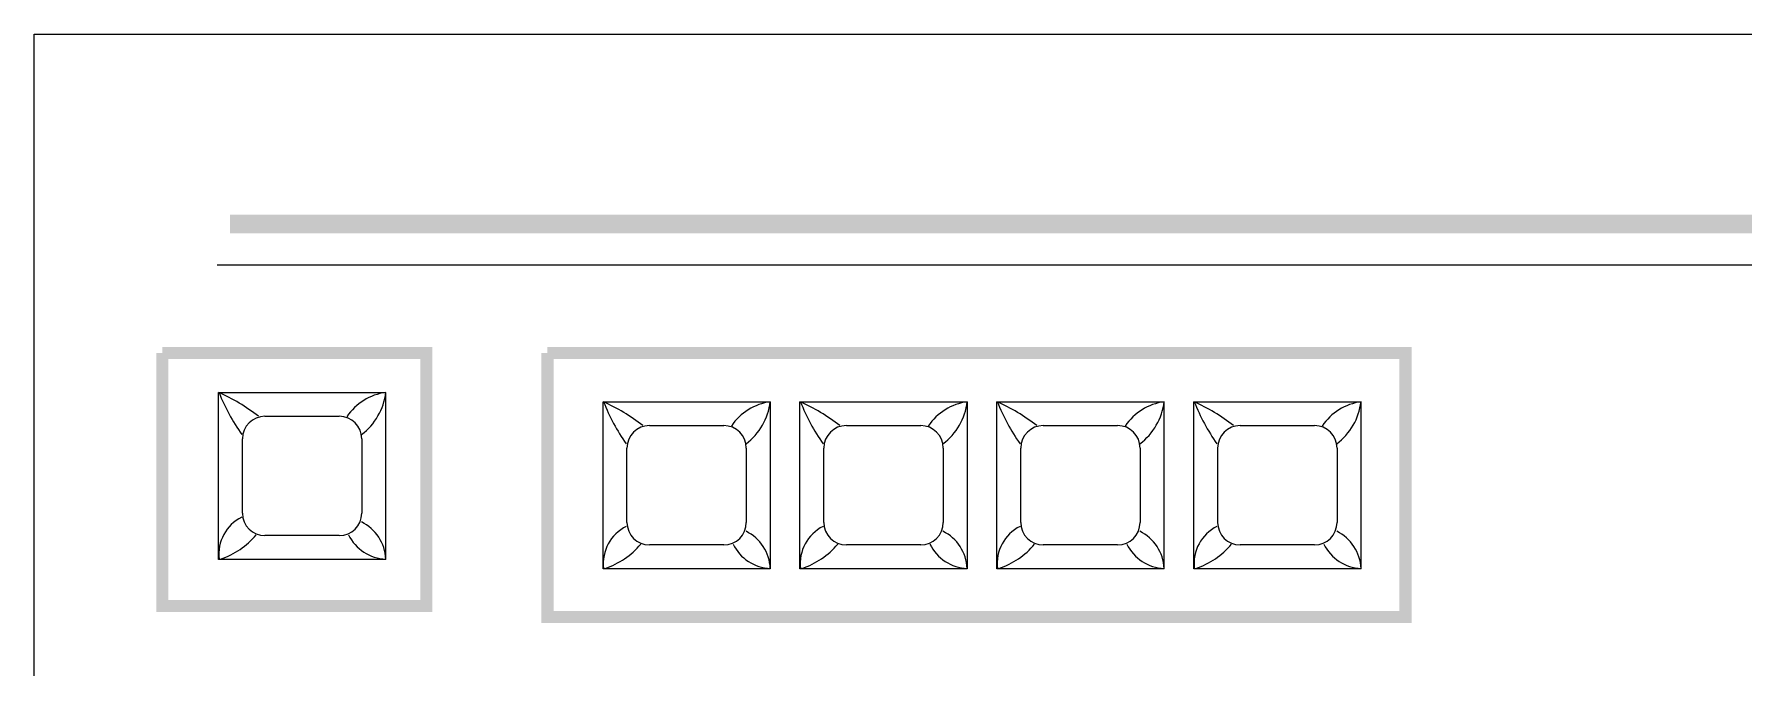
# Model space of a CAD drawing. Header units: millimetres. Extents: x 75184266 to 76346726, y -35850126 to -33679385.
# Drawn here: x 75300872 to 75311286, y -35728591 to -35724733 of the extents above; entities that cross this region are included whole.
import ezdxf

# ---------------------------------------------------------------- set-up
doc = ezdxf.new("R2010")
doc.units = ezdxf.units.MM
doc.header["$LTSCALE"] = 50
doc.header["$MEASUREMENT"] = 0
doc.layers.add('PARKING', color=7, linetype='CONTINUOUS')

msp = doc.modelspace()

# ---------------------------------------------------------------- linework, layer by layer
at = {"layer": 'PARKING', "linetype": 'Continuous'}
for p, q in [((75300872, -35736140.9, 71531.1), (75300872, -35724733.2, 71531.1)), ((75300872, -35724733.2, 71531.1), (75335803.4, -35724733.2, 71531.1)), ((75301987.4, -35726138.3, 71531.1), (75335229.6, -35726138.3, 71531.1)), ((75301995, -35726914, 71531.1), (75303012.8, -35726914, 71531.1)), ((75301995, -35727931.8, 71531.1), (75301995, -35726914, 71531.1)), ((75303012.8, -35726914, 71531.1), (75303012.8, -35727931.8, 71531.1)), ((75304337.3, -35726970.7, 71531.1), (75305355.1, -35726970.7, 71531.1)), ((75304337.3, -35727988.5, 71531.1), (75304337.3, -35726970.7, 71531.1)), ((75305355.1, -35726970.7, 71531.1), (75305355.1, -35727988.5, 71531.1)), ((75305536.8, -35727988.5, 71531.1), (75305536.8, -35726970.7, 71531.1)), ((75305536.8, -35726970.7, 71531.1), (75306554.5, -35726970.7, 71531.1)), ((75306554.5, -35726970.7, 71531.1), (75306554.5, -35727988.5, 71531.1)), ((75306736.3, -35727988.5, 71531.1), (75306736.3, -35726970.7, 71531.1)), ((75306736.3, -35726970.7, 71531.1), (75307754, -35726970.7, 71531.1)), ((75307754, -35726970.7, 71531.1), (75307754, -35727988.5, 71531.1)), ((75307935.8, -35726970.7, 71531.1), (75308953.5, -35726970.7, 71531.1)), ((75307935.8, -35727988.5, 71531.1), (75307935.8, -35726970.7, 71531.1)), ((75308953.5, -35726970.7, 71531.1), (75308953.5, -35727988.5, 71531.1)), ((75302277.5, -35727059.4, 71531.1), (75302730.3, -35727059.4, 71531.1)), ((75304619.8, -35727116.1, 71531.1), (75305072.6, -35727116.1, 71531.1)), ((75305819.3, -35727116.1, 71531.1), (75306272.1, -35727116.1, 71531.1)), ((75307018.8, -35727116.1, 71531.1), (75307471.6, -35727116.1, 71531.1)), ((75308218.2, -35727116.1, 71531.1), (75308671.1, -35727116.1, 71531.1)), ((75302140.4, -35727649.3, 71531.1), (75302140.4, -35727196.5, 71531.1)), ((75302867.4, -35727196.5, 71531.1), (75302867.4, -35727649.3, 71531.1)), ((75304482.7, -35727706, 71531.1), (75304482.7, -35727253.2, 71531.1)), ((75305209.7, -35727253.2, 71531.1), (75305209.7, -35727706, 71531.1)), ((75305682.2, -35727706, 71531.1), (75305682.2, -35727253.2, 71531.1)), ((75306409.2, -35727253.2, 71531.1), (75306409.2, -35727706, 71531.1)), ((75306881.7, -35727706, 71531.1), (75306881.7, -35727253.2, 71531.1)), ((75307608.6, -35727253.2, 71531.1), (75307608.6, -35727706, 71531.1)), ((75308081.2, -35727706, 71531.1), (75308081.2, -35727253.2, 71531.1)), ((75308808.1, -35727253.2, 71531.1), (75308808.1, -35727706, 71531.1)), ((75302730.3, -35727786.4, 71531.1), (75302277.5, -35727786.4, 71531.1)), ((75305072.6, -35727843.1, 71531.1), (75304619.8, -35727843.1, 71531.1)), ((75306272.1, -35727843.1, 71531.1), (75305819.3, -35727843.1, 71531.1)), ((75307471.6, -35727843.1, 71531.1), (75307018.8, -35727843.1, 71531.1)), ((75308671.1, -35727843.1, 71531.1), (75308218.2, -35727843.1, 71531.1)), ((75303012.8, -35727931.8, 71531.1), (75301995, -35727931.8, 71531.1)), ((75305355.1, -35727988.5, 71531.1), (75304337.3, -35727988.5, 71531.1)), ((75306554.5, -35727988.5, 71531.1), (75305536.8, -35727988.5, 71531.1)), ((75307754, -35727988.5, 71531.1), (75306736.3, -35727988.5, 71531.1)), ((75308953.5, -35727988.5, 71531.1), (75307935.8, -35727988.5, 71531.1))]:
    msp.add_line(p, q, dxfattribs=at)
for centre, radius, start, end in [((75301534.6, -35727956, 71531.1), 1139.2, 51.91123, 66.16126), ((75303143.2, -35726462.9, 71531.1), 1231.1, 201.52089, 215.10645), ((75303060.7, -35727253.6, 71531.1), 342.4, 97.88094, 146.02445), ((75302641.8, -35726870.8, 71531.1), 374.5, 306.76423, 353.30375), ((75303876.9, -35728012.7, 71531.1), 1139.2, 51.91123, 66.16126), ((75305485.5, -35726519.6, 71531.1), 1231.1, 201.52089, 215.10645), ((75305403, -35727310.3, 71531.1), 342.4, 97.88094, 146.02445), ((75304984, -35726927.5, 71531.1), 374.5, 306.76423, 353.30375), ((75305076.4, -35728012.7, 71531.1), 1139.2, 51.91123, 66.16126), ((75306684.9, -35726519.6, 71531.1), 1231.1, 201.52089, 215.10645), ((75306602.5, -35727310.3, 71531.1), 342.4, 97.88094, 146.02445), ((75306183.5, -35726927.5, 71531.1), 374.5, 306.76423, 353.30375), ((75306275.9, -35728012.7, 71531.1), 1139.2, 51.91123, 66.16126), ((75307884.4, -35726519.6, 71531.1), 1231.1, 201.52089, 215.10645), ((75307802, -35727310.3, 71531.1), 342.4, 97.88094, 146.02445), ((75307383, -35726927.5, 71531.1), 374.5, 306.76423, 353.30375), ((75307475.4, -35728012.7, 71531.1), 1139.2, 51.91123, 66.16126), ((75309083.9, -35726519.6, 71531.1), 1231.1, 201.52089, 215.10645), ((75309001.4, -35727310.3, 71531.1), 342.4, 97.88094, 146.02445), ((75308582.5, -35726927.5, 71531.1), 374.5, 306.76423, 353.30375), ((75302277.5, -35727196.5, 71531.1), 137.1, 90, 180), ((75302730.3, -35727196.5, 71531.1), 137.1, 0, 90), ((75304619.8, -35727253.2, 71531.1), 137.1, 90, 180), ((75305072.6, -35727253.2, 71531.1), 137.1, 0, 90), ((75305819.3, -35727253.2, 71531.1), 137.1, 90, 180), ((75306272.1, -35727253.2, 71531.1), 137.1, 0, 90), ((75307018.8, -35727253.2, 71531.1), 137.1, 90, 180), ((75307471.6, -35727253.2, 71531.1), 137.1, 0, 90), ((75308218.2, -35727253.2, 71531.1), 137.1, 90, 180), ((75308671.1, -35727253.2, 71531.1), 137.1, 0, 90), ((75302250.5, -35727900.4, 71531.1), 254.2, 116.74776, 186.53432), ((75302277.5, -35727649.3, 71531.1), 137.1, 180, 270), ((75302730.3, -35727649.3, 71531.1), 137.1, 270, 0), ((75302747.2, -35727942, 71531.1), 266.8, 2.71589, 63.58161), ((75301850.8, -35727465.6, 71531.1), 489.5, 288.68464, 319.8097), ((75303024.2, -35727665.3, 71531.1), 264.2, 206.08809, 267.72658), ((75304592.7, -35727957.1, 71531.1), 254.2, 116.74776, 186.53432), ((75304619.8, -35727706, 71531.1), 137.1, 180, 270), ((75305072.6, -35727706, 71531.1), 137.1, 270, 0), ((75305089.5, -35727998.7, 71531.1), 266.8, 2.71589, 63.58161), ((75305792.2, -35727957.1, 71531.1), 254.2, 116.74776, 186.53432), ((75305819.3, -35727706, 71531.1), 137.1, 180, 270), ((75306272.1, -35727706, 71531.1), 137.1, 270, 0), ((75306289, -35727998.7, 71531.1), 266.8, 2.71589, 63.58161), ((75306991.7, -35727957.1, 71531.1), 254.2, 116.74776, 186.53432), ((75307018.8, -35727706, 71531.1), 137.1, 180, 270), ((75307471.6, -35727706, 71531.1), 137.1, 270, 0), ((75307488.5, -35727998.7, 71531.1), 266.8, 2.71589, 63.58161), ((75308191.2, -35727957.1, 71531.1), 254.2, 116.74776, 186.53432), ((75308218.2, -35727706, 71531.1), 137.1, 180, 270), ((75308671.1, -35727706, 71531.1), 137.1, 270, 0), ((75308688, -35727998.7, 71531.1), 266.8, 2.71589, 63.58161), ((75304193.1, -35727522.3, 71531.1), 489.5, 288.68464, 319.8097), ((75305366.5, -35727722, 71531.1), 264.2, 206.08809, 267.72658), ((75305392.6, -35727522.3, 71531.1), 489.5, 288.68464, 319.8097), ((75306566, -35727722, 71531.1), 264.2, 206.08809, 267.72658), ((75306592.1, -35727522.3, 71531.1), 489.5, 288.68464, 319.8097), ((75307765.5, -35727722, 71531.1), 264.2, 206.08809, 267.72658), ((75307791.6, -35727522.3, 71531.1), 489.5, 288.68464, 319.8097), ((75308965, -35727722, 71531.1), 264.2, 206.08809, 267.72658)]:
    msp.add_arc(centre, radius, start, end, dxfattribs=at)
for points in [[(75302064.9, -35725833, 71531.1), (75302064.9, -35725944.8, 71531.1), (75335132.3, -35725833, 71531.1), (75335132.3, -35725944.8, 71531.1)], [(75301652.6, -35726636.8, 71531.1), (75301652.6, -35726711.3, 71531.1), (75303298.1, -35726636.8, 71531.1), (75303223.6, -35726711.3, 71531.1)], [(75303298.1, -35726636.8, 71531.1), (75303223.6, -35726711.3, 71531.1), (75303298.1, -35728251.7, 71531.1), (75303223.6, -35728177.2, 71531.1)], [(75303998.3, -35726636.8, 71531.1), (75303998.3, -35726711.3, 71531.1), (75309262.9, -35726636.8, 71531.1), (75309188.4, -35726711.3, 71531.1)], [(75309262.9, -35726636.8, 71531.1), (75309188.4, -35726711.3, 71531.1), (75309262.9, -35728318.8, 71531.1), (75309188.4, -35728244.3, 71531.1)], [(75301615.3, -35728251.7, 71531.1), (75301689.9, -35728177.2, 71531.1), (75301615.3, -35726674, 71531.1), (75301689.9, -35726674, 71531.1)], [(75303961, -35728318.8, 71531.1), (75304035.5, -35728244.3, 71531.1), (75303961, -35726674, 71531.1), (75304035.5, -35726674, 71531.1)], [(75303298.1, -35728251.7, 71531.1), (75303223.6, -35728177.2, 71531.1), (75301615.3, -35728251.7, 71531.1), (75301689.9, -35728177.2, 71531.1)], [(75309262.9, -35728318.8, 71531.1), (75309188.4, -35728244.3, 71531.1), (75303961, -35728318.8, 71531.1), (75304035.5, -35728244.3, 71531.1)]]:
    msp.add_trace(points, dxfattribs=at)

doc.saveas('drawing.dxf')
